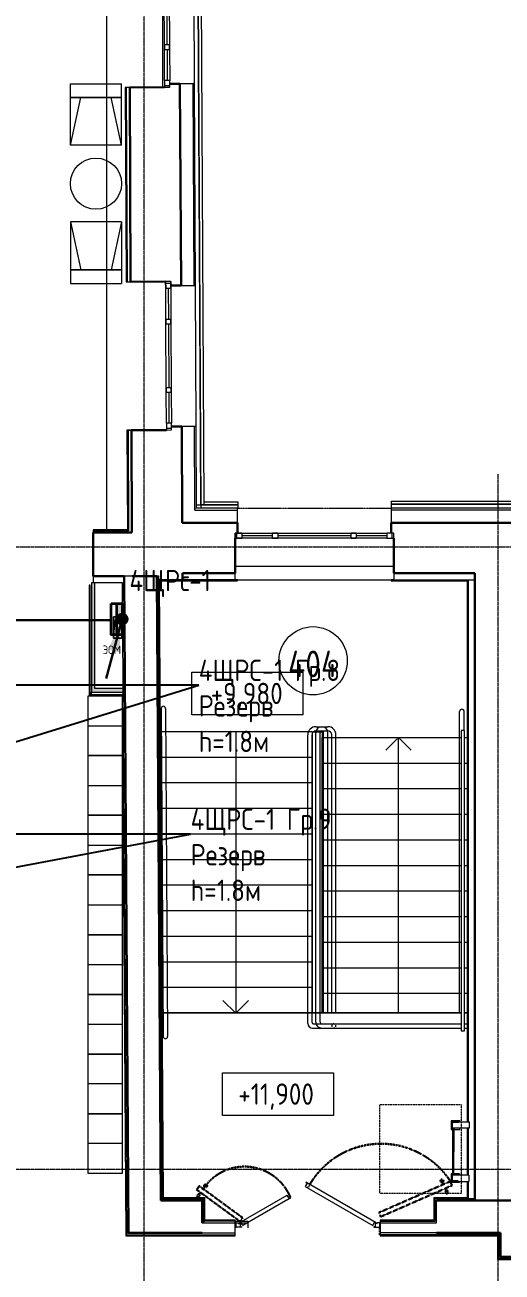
# Model space of a CAD drawing. Header units: millimetres. Extents: x -32 to 417638015, y -35 to 175284279.
# Drawn here: x 417392269 to 417397861, y 175243525 to 175258151 of the extents above; entities that cross this region are included whole.
import ezdxf
from ezdxf import colors
from ezdxf.entities.mleader import LeaderData, LeaderLine
from ezdxf.math import Vec2, Vec3

# ---------------------------------------------------------------- set-up
doc = ezdxf.new("R2010")
doc.units = ezdxf.units.MM
for name, pattern in [('ADSK_Линия сетки', [25, 20, -2.5, 0, -2.5]), ('ADSK_Штрих_ш3 п1_5', [4.5, 3, -1.5]), ('ADSK_Штриховая_ш3 п1_5', [4.5, 3, -1.5]), ('ADSK_Штрихпунктирная 2 точки_ш15 п1_5 п1_5 п1_5', [19.5, 15, -1.5, 0, -1.5, 0, -1.5]), ('CONTINOUS', [0])]:
    doc.linetypes.add(name, pattern=pattern)
for name, color, linetype, lineweight in [('_ Окна', 7, 'Continuous', 9), ('Аннотация', 7, 'Continuous', 18), ('Двери', 7, 'Continuous', 9), ('Лестницы', 7, 'Continuous', 9), ('Обобщенные модели', 7, 'Continuous', 18), ('Оборудование', 7, 'Continuous', 18), ('Окна', 7, 'Continuous', 9), ('Оси', 253, 'Continuous', 9), ('Отметки', 7, 'Continuous', 9), ('Перекрытие', 7, 'Continuous', 18), ('Стены внутренние', 7, 'Continuous', 18), ('Стены наружные', 7, 'Continuous', 18), ('Стены несущие', 7, 'Continuous', 30), ('Стены отделка', 7, 'Continuous', 30), ('Стены перегородки', 7, 'Continuous', 30), ('Стены штриховка', 7, 'Continuous', 9), ('Стрелки вверх', 7, 'Continuous', 18), ('ТХ', 5, 'Continuous', 0), ('ТХ_Задание ЭОМ_СС', 6, 'Continuous', 0), ('ШТРИХОВКА', 252, 'Continuous', 15), ('ЭМ_Лоток 1_2', 162, 'Continuous', 30), ('ЭОМ_Щит', 5, 'Continuous', 35)]:
    doc.layers.add(name, color=color, linetype=linetype, lineweight=lineweight)
doc.layers.add('_ЭМ_Надписи', color=7, linetype='Continuous')
doc.layers.add('Линии', color=7, linetype='Continuous', lineweight=9, true_color=0x00a600)
doc.styles.add('GOST Common', font='GOST_Common.ttf', dxfattribs={"width": 0.9, "height": 350})
doc.styles.add('GOST Common_1', font='GOST_Common.ttf', dxfattribs={"width": 0.9, "height": 250})
doc.styles.add('GOST Common_4', font='GOST_Common.ttf', dxfattribs={"width": 0.9, "height": 200})
doc.styles.add('ЭОМ', font='isocpeur.ttf', dxfattribs={"width": 0.85, "height": 250})
doc.linetypes.add('Cable in the tray', pattern='A,5,[130,ltypeshp.shx,S=1,R=0,X=0,Y=0],1.5,[130,ltypeshp.shx,S=1.5,R=90,X=0,Y=-1],1,[130,ltypeshp.shx,S=1,R=0,X=0.5,Y=0],5', length=12.5)

# ---------------------------------------------------------------- blocks, each defined once
blk = doc.blocks.new('_ЭМ_ТХ2_4 Этаж')
at = {"color": 8}
for p, q in [((8549, 25045), (8549, 25765)), ((8549, 25045), (8549, 25765)), ((8549, 25765), (9149, 25765)), ((9149, 25045), (9149, 25765)), ((8549, 25605), (9149, 25605)), ((9149, 25605), (8549, 25605)), ((8549, 25045), (8670, 25605)), ((8549, 25045), (8670, 25605)), ((9149, 25045), (9027, 25605)), ((9149, 25045), (9027, 25605)), ((9149, 25045), (8549, 25045)), ((9149, 25045), (8549, 25045)), ((8549, 24145), (8549, 23425)), ((8549, 24145), (8549, 23425)), ((9149, 24145), (8549, 24145)), ((9149, 24145), (8549, 24145)), ((8549, 24145), (8670, 23585)), ((8549, 24145), (8670, 23585)), ((9149, 24145), (9027, 23585)), ((9149, 24145), (9027, 23585)), ((9149, 24145), (9149, 23425)), ((8549, 23585), (9149, 23585)), ((9149, 23585), (8549, 23585)), ((8549, 23425), (9149, 23425))]:
    blk.add_line(p, q, dxfattribs=at)
at = {"layer": 'ТХ', "color": 8}
for p, q in [((8757, 18237), (9157, 18237)), ((8757, 17537), (9157, 17537)), ((8757, 16837), (9157, 16837)), ((8757, 16137), (9157, 16137)), ((8757, 15437), (9157, 15437)), ((8757, 14737), (9157, 14737)), ((9157, 14037), (8757, 14037)), ((9157, 13337), (8757, 13337))]:
    blk.add_line(p, q, dxfattribs=at)
for points in [[(8757, 17887), (8757, 18587), (9157, 18587), (9157, 17887)], [(8757, 17187), (8757, 17887), (9157, 17887), (9157, 17187)], [(8757, 16487), (8757, 17187), (9157, 17187), (9157, 16487)], [(8757, 15787), (8757, 16487), (9157, 16487), (9157, 15787)], [(8757, 15087), (8757, 15787), (9157, 15787), (9157, 15087)], [(8757, 14387), (8757, 15087), (9157, 15087), (9157, 14387)], [(9157, 14387), (9157, 13687), (8757, 13687), (8757, 14387)], [(9157, 13687), (9157, 12987), (8757, 12987), (8757, 13687)]]:
    blk.add_lwpolyline(points, close=True, dxfattribs=at)
at = {"layer": 'ТХ', "color": 8, "lineweight": 0}
blk.add_circle((8849, 24595), 300, dxfattribs=at)
blk = doc.blocks.new('План 4 этажа')
at = {"layer": 'Стены внутренние'}
for points in [[(2886.184, 18871.902), (2926.184, 18871.902), (2926.184, 20151.605), (2886.184, 20151.605), (2886.184, 19971.845)], [(3260.613, 18871.902), (3260.354, 18911.902), (2926.184, 18911.902), (2926.184, 18871.902), (3252.327, 18871.902)]]:
    blk.add_hatch(color=8, dxfattribs=at).paths.add_polyline_path(points)
at = {"layer": '_ Окна', "color": 8}
for p, q in [((3768.937, 27204.471), (3772.698, 26464.481)), ((3773.003, 26404.481), (3774.833, 26044.486)), ((3745.138, 25984.334), (3805.138, 25984.639)), ((3756.931, 23664.368), (3816.93, 23664.673)), ((3787.235, 23604.521), (3789.065, 23244.526)), ((3789.37, 23184.527), (3793.131, 22444.536)), ((3793.436, 22384.537), (3795.266, 22024.542)), ((3765.571, 21964.39), (3825.571, 21964.695)), ((4590.87, 20676.427), (4590.87, 20736.427)), ((4650.87, 20706.427), (5010.87, 20706.427)), ((5070.87, 20706.427), (5930.87, 20706.427)), ((5990.87, 20706.427), (6350.87, 20706.427)), ((6410.87, 20676.427), (6410.87, 20736.427))]:
    blk.add_line(p, q, dxfattribs=at)
at = {"layer": '_ Окна', "color": 8, "lineweight": 18}
for p, q in [((3742.699, 26464.328), (3802.698, 26464.633)), ((3743.004, 26404.329), (3742.699, 26464.328)), ((3803.003, 26404.634), (3743.004, 26404.329)), ((3802.698, 26464.633), (3803.003, 26404.634)), ((3804.833, 26044.639), (3744.834, 26044.334)), ((3744.834, 26044.334), (3745.24, 25964.335)), ((3805.239, 25964.64), (3804.833, 26044.639)), ((3745.24, 25964.335), (3805.239, 25964.64)), ((3756.829, 23684.368), (3816.828, 23684.673)), ((3757.236, 23604.369), (3756.829, 23684.368)), ((3817.235, 23604.674), (3757.236, 23604.369)), ((3816.828, 23684.673), (3817.235, 23604.674)), ((3759.065, 23244.374), (3819.065, 23244.678)), ((3759.37, 23184.374), (3759.065, 23244.374)), ((3819.37, 23184.679), (3759.37, 23184.374)), ((3819.065, 23244.678), (3819.37, 23184.679)), ((3763.132, 22444.384), (3823.131, 22444.689)), ((3763.437, 22384.385), (3763.132, 22444.384)), ((3823.436, 22384.69), (3763.437, 22384.385)), ((3823.131, 22444.689), (3823.436, 22384.69)), ((3825.266, 22024.694), (3765.266, 22024.389)), ((3765.266, 22024.389), (3765.673, 21944.39)), ((3765.673, 21944.39), (3825.672, 21944.695)), ((3825.672, 21944.695), (3825.266, 22024.694)), ((4570.87, 20676.427), (4570.87, 20736.427)), ((4570.87, 20736.427), (4650.87, 20736.427)), ((4650.87, 20676.427), (4570.87, 20676.427)), ((4650.87, 20736.427), (4650.87, 20676.427)), ((5010.87, 20676.427), (5010.87, 20736.427)), ((5010.87, 20736.427), (5070.87, 20736.427)), ((5070.87, 20676.427), (5010.87, 20676.427)), ((5070.87, 20736.427), (5070.87, 20676.427)), ((5930.87, 20676.427), (5930.87, 20736.427)), ((5930.87, 20736.427), (5990.87, 20736.427)), ((5990.87, 20676.427), (5930.87, 20676.427)), ((5990.87, 20736.427), (5990.87, 20676.427)), ((6350.87, 20736.427), (6350.87, 20676.427)), ((6430.87, 20736.427), (6350.87, 20736.427)), ((6350.87, 20676.427), (6430.87, 20676.427)), ((6430.87, 20676.427), (6430.87, 20736.427))]:
    blk.add_line(p, q, dxfattribs=at)
at = {"layer": 'Аннотация', "color": 8, "lineweight": 20}
for p, q in [((4063.643, 18606.119), (4063.643, 19106.119)), ((4063.643, 19106.119), (5363.643, 19106.119)), ((5363.643, 19106.119), (5363.643, 18606.119)), ((5363.643, 18606.119), (4063.643, 18606.119)), ((4422.661, 13906.768), (4422.661, 14406.768)), ((4422.661, 14406.768), (5722.661, 14406.768)), ((5722.661, 14406.768), (5722.661, 13906.768)), ((5722.661, 13906.768), (4422.661, 13906.768))]:
    blk.add_line(p, q, dxfattribs=at)
at = {"layer": 'Двери', "color": 8}
for p, q in [((5415.688, 13110.288), (5393.188, 13071.316)), ((5393.188, 13071.316), (6183.869, 12614.816)), ((5400.617, 13124.185), (5398.367, 13120.288)), ((5398.367, 13120.288), (5415.688, 13110.288)), ((6225.939, 12647.685), (5400.617, 13124.185)), ((4617.939, 12647.685), (5180.856, 12972.685)), ((5188.285, 12919.816), (4660.01, 12614.816)), ((5180.856, 12972.685), (5183.106, 12968.788)), ((5203.106, 12934.146), (5183.106, 12968.788)), ((5188.285, 12919.816), (5222.926, 12939.816)), ((5220.426, 12944.146), (5203.106, 12934.146)), ((5222.926, 12939.816), (5220.426, 12944.146)), ((4571.939, 12597.685), (4571.939, 12647.685)), ((4571.939, 12647.685), (4608.11, 12647.685)), ((4581.939, 12647.685), (4571.939, 12647.685)), ((4571.939, 12647.685), (4571.939, 12597.685)), ((4648.11, 12597.685), (4571.939, 12597.685)), ((4571.939, 12597.685), (4581.939, 12597.685)), ((4581.939, 12597.685), (4581.939, 12647.685)), ((4608.11, 12647.685), (4608.11, 12642.236)), ((4610.633, 12639.713), (4631.939, 12639.713)), ((4620.189, 12643.788), (4617.939, 12647.685)), ((4637.51, 12653.788), (4620.189, 12643.788)), ((4631.939, 12639.713), (4631.939, 12604.186)), ((4634.44, 12601.685), (4648.11, 12601.685)), ((4660.01, 12614.816), (4637.51, 12653.788)), ((4648.11, 12601.685), (4648.11, 12597.685)), ((6183.869, 12614.816), (6206.369, 12653.788)), ((6195.768, 12601.685), (6195.768, 12597.685)), ((6209.438, 12601.685), (6195.768, 12601.685)), ((6195.768, 12597.685), (6271.939, 12597.685)), ((6206.369, 12653.788), (6223.689, 12643.788)), ((6211.939, 12639.713), (6211.939, 12604.186)), ((6233.245, 12639.713), (6211.939, 12639.713)), ((6223.689, 12643.788), (6225.939, 12647.685)), ((6235.768, 12647.685), (6235.768, 12642.236)), ((6271.939, 12647.685), (6235.768, 12647.685)), ((6271.939, 12647.685), (6261.939, 12647.685)), ((6261.939, 12647.685), (6261.939, 12597.685)), ((6261.939, 12597.685), (6271.939, 12597.685)), ((6271.939, 12597.685), (6271.939, 12647.685)), ((6271.939, 12597.685), (6271.939, 12647.685))]:
    blk.add_line(p, q, dxfattribs=at)
for centre, radius, start, end in [((4610.633, 12642.236), 2.523, 180, 270), ((4634.44, 12604.186), 2.501, 180, 270), ((6209.438, 12604.186), 2.501, 270, 0), ((6233.245, 12642.236), 2.523, 270, 0)]:
    blk.add_arc(centre, radius, start, end, dxfattribs=at)
at = {"layer": 'Лестницы', "color": 8}
for p, q in [((6430.87, 20345.275), (4570.87, 20345.275)), ((5472.737, 18405.275), (3695.737, 18405.275)), ((5472.737, 18405.275), (3695.737, 18405.275)), ((5472.737, 18405.275), (5591.939, 18405.275)), ((5472.737, 18405.275), (5472.737, 18105.275)), ((5591.939, 18405.275), (5591.939, 18338.965)), ((5591.939, 18338.965), (7221.939, 18338.965)), ((5591.939, 18038.965), (5591.939, 18338.965)), ((5591.939, 18338.965), (7221.939, 18338.965)), ((7261.939, 18338.965), (7289.939, 18338.965)), ((7261.939, 18338.965), (7289.939, 18338.965)), ((5472.737, 18105.275), (3697.674, 18105.275)), ((5472.737, 18105.275), (3697.674, 18105.275)), ((5472.737, 18105.275), (5472.737, 17805.275)), ((5591.939, 17738.965), (5591.939, 18038.965)), ((5591.939, 18038.965), (7221.939, 18038.965)), ((5591.939, 18038.965), (7221.939, 18038.965)), ((7261.939, 18038.965), (7289.939, 18038.965)), ((7261.939, 18038.965), (7289.939, 18038.965)), ((5472.737, 17805.275), (3699.61, 17805.275)), ((5472.737, 17805.275), (3699.61, 17805.275)), ((5472.737, 17805.275), (5472.737, 17505.275)), ((5591.939, 17438.965), (5591.939, 17738.965)), ((5591.939, 17738.965), (7221.939, 17738.965)), ((5591.939, 17738.965), (7221.939, 17738.965)), ((7261.939, 17738.965), (7289.939, 17738.965)), ((7261.939, 17738.965), (7289.939, 17738.965)), ((5472.737, 17505.275), (3701.547, 17505.275)), ((5472.737, 17505.275), (3701.547, 17505.275)), ((5472.737, 17505.275), (5472.737, 17205.275)), ((5591.939, 17138.965), (5591.939, 17438.965)), ((5591.939, 17438.965), (7221.939, 17438.965)), ((5591.939, 17438.965), (7221.939, 17438.965)), ((7261.939, 17438.965), (7289.939, 17438.965)), ((7261.939, 17438.965), (7289.939, 17438.965)), ((5472.737, 17205.275), (3703.483, 17205.275)), ((5472.737, 17205.275), (3703.483, 17205.275)), ((5472.737, 17205.275), (5472.737, 16905.275)), ((5591.939, 16838.965), (5591.939, 17138.965)), ((5591.939, 17138.965), (7221.939, 17138.965)), ((5591.939, 17138.965), (7221.939, 17138.965)), ((7261.939, 17138.965), (7289.939, 17138.965)), ((7261.939, 17138.965), (7289.939, 17138.965)), ((5472.737, 16905.275), (3705.42, 16905.275)), ((5472.737, 16905.275), (3705.42, 16905.275)), ((5472.737, 16905.275), (5472.737, 16605.275)), ((5591.939, 16538.965), (5591.939, 16838.965)), ((5591.939, 16838.965), (7221.939, 16838.965)), ((5591.939, 16838.965), (7221.939, 16838.965)), ((7261.939, 16838.965), (7289.939, 16838.965)), ((7261.939, 16838.965), (7289.939, 16838.965)), ((5472.737, 16605.275), (3707.356, 16605.275)), ((5472.737, 16605.275), (3707.356, 16605.275)), ((5472.737, 16605.275), (5472.737, 16305.275)), ((5591.939, 16238.965), (5591.939, 16538.965)), ((5591.939, 16538.965), (7221.939, 16538.965)), ((5591.939, 16538.965), (7221.939, 16538.965)), ((7261.939, 16538.965), (7289.939, 16538.965)), ((7261.939, 16538.965), (7289.939, 16538.965)), ((5472.737, 16305.275), (3709.293, 16305.275)), ((5472.737, 16305.275), (3709.293, 16305.275)), ((5472.737, 16305.275), (5472.737, 16005.275)), ((5591.939, 15938.965), (5591.939, 16238.965)), ((5591.939, 16238.965), (7221.939, 16238.965)), ((5591.939, 16238.965), (7221.939, 16238.965)), ((7261.939, 16238.965), (7289.939, 16238.965)), ((7261.939, 16238.965), (7289.939, 16238.965)), ((5472.737, 16005.275), (3711.229, 16005.275)), ((5472.737, 16005.275), (3711.229, 16005.275)), ((5472.737, 16005.275), (5472.737, 15705.275)), ((5591.939, 15638.965), (5591.939, 15938.965)), ((5591.939, 15938.965), (7221.939, 15938.965)), ((5591.939, 15938.965), (7221.939, 15938.965)), ((7261.939, 15938.965), (7289.939, 15938.965)), ((7261.939, 15938.965), (7289.939, 15938.965)), ((5472.737, 15705.275), (3713.166, 15705.275)), ((5472.737, 15705.275), (3713.166, 15705.275)), ((5472.737, 15705.275), (5472.737, 15405.275)), ((5591.939, 15338.965), (5591.939, 15638.965)), ((5591.939, 15638.965), (7221.939, 15638.965)), ((5591.939, 15638.965), (7221.939, 15638.965)), ((7261.939, 15638.965), (7289.939, 15638.965)), ((7261.939, 15638.965), (7289.939, 15638.965)), ((5472.737, 15405.275), (3715.102, 15405.275)), ((5472.737, 15405.275), (3715.102, 15405.275)), ((5472.737, 15405.275), (5472.737, 15110.444)), ((5591.939, 15110.444), (5591.939, 15338.965)), ((5591.939, 15338.965), (7221.939, 15338.965)), ((5591.939, 15338.965), (7221.939, 15338.965)), ((7261.939, 15338.965), (7289.939, 15338.965)), ((7261.939, 15338.965), (7289.939, 15338.965)), ((5472.737, 15105.275), (3717.039, 15105.275))]:
    blk.add_line(p, q, dxfattribs=at)
at = {"layer": 'Линии', "color": 8, "linetype": 'ADSK_Штрихпунктирная 2 точки_ш15 п1_5 п1_5 п1_5'}
blk.add_line((4600.87, 21026.427), (6401.87, 21026.427), dxfattribs=at)
at = {"layer": 'Линии', "color": 8}
for p, q in [((4570.87, 20186.557), (6430.87, 20186.557)), ((3704.488, 18680.112), (3729.536, 14828.806)), ((3754.487, 18680.437), (3779.527, 14830.437)), ((7203.35, 15110.444), (7203.35, 18642.17)), ((7256.939, 18418.965), (7256.939, 18642.17)), ((5518.35, 18465.274), (5658.35, 18465.274)), ((5423.35, 14985.271), (5423.35, 18370.274)), ((5472.737, 14995.271), (5472.737, 18369.818)), ((5517.737, 18415.273), (5655.354, 18415.273)), ((5703.35, 15109.141), (5703.35, 18370.046)), ((5753.35, 15109.141), (5753.35, 18370.274)), ((7261.939, 18418.965), (7221.939, 18418.965)), ((7221.939, 18418.965), (7221.939, 14898.965)), ((7261.939, 14898.965), (7261.939, 18418.965)), ((5478.35, 14930.271), (7221.939, 14930.271)), ((5487.737, 14980.271), (5520.734, 14980.271)), ((5520.734, 14980.271), (7221.939, 14980.271)), ((7261.939, 14980.271), (7301.939, 14980.271)), ((7261.939, 14930.271), (7301.939, 14930.271)), ((7221.939, 14898.965), (7261.939, 14898.965))]:
    blk.add_line(p, q, dxfattribs=at)
at = {"layer": 'Линии', "color": 8, "lineweight": 18}
for p, q in [((5517.737, 15000.577), (5517.737, 18394.967)), ((5567.737, 15000.577), (5567.737, 18395.273)), ((5608.35, 15109.447), (5608.35, 18395.273)), ((5658.35, 15109.447), (5658.35, 18394.967))]:
    blk.add_line(p, q, dxfattribs=at)
at = {"layer": 'Линии', "color": 8, "linetype": 'ADSK_Штрих_ш3 п1_5'}
for p, q in [((6266.505, 14033.922), (7221.505, 14033.922)), ((6266.505, 12988.922), (6266.505, 14033.922)), ((7221.505, 14033.922), (7221.505, 12988.922)), ((7221.505, 12988.922), (6266.505, 12988.922))]:
    blk.add_line(p, q, dxfattribs=at)
at = {"layer": 'Линии', "color": 8, "linetype": 'ADSK_Штриховая_ш3 п1_5', "lineweight": 30}
for p, q in [((4151.82, 13078.533), (4120.467, 13035.802)), ((4120.467, 13035.802), (4628.457, 12663.08)), ((4660.395, 12705.383), (4151.82, 13078.533)), ((4198.918, 13043.977), (4225.539, 13080.258)), ((6256.804, 12766.714), (7092.535, 13132.711)), ((7114.461, 13084.453), (6278.065, 12718.165)), ((7008.733, 13095.463), (6995.515, 13138.478)), ((7029.793, 13047.374), (7052.442, 13008.489)), ((7092.535, 13132.711), (7114.461, 13084.453)), ((4167.565, 13001.245), (4140.945, 12964.964)), ((6278.065, 12718.165), (6256.804, 12766.714)), ((4628.457, 12663.08), (4660.395, 12705.383)), ((6266.524, 12584.538), (6266.524, 12504.538))]:
    blk.add_line(p, q, dxfattribs=at)
at = {"layer": 'Линии', "color": 8}
blk.add_circle((5485.227, 19238.316), 400, dxfattribs=at)
at = {"layer": 'Линии', "color": 8, "linetype": 'ADSK_Штриховая_ш3 п1_5', "lineweight": 30}
for centre in [(4225.539, 13080.258), (6995.515, 13138.478), (7052.442, 13008.489), (4140.945, 12964.964)]:
    blk.add_circle(centre, 17, dxfattribs=at)
at = {"layer": 'Линии', "color": 8}
for centre, radius, start, end in [((3729.488, 18680.275), 25, 0.3726316, 180.3726316), ((7230.145, 18642.17), 26.795, 0, 180), ((5518.35, 18370.274), 95, 90, 180), ((5588.044, 18394.967), 70.306, 0, 180), ((5658.35, 18370.274), 95, 0, 90), ((5517.964, 18370.046), 45.228, 90.288514, 180.288514), ((5588.044, 18395.273), 20.306, 0, 180), ((5658.122, 18370.046), 45.228, 0, 90), ((5478.35, 14985.271), 55, 180, 270), ((5487.737, 14995.271), 15, 180, 270), ((5588.044, 15000.577), 70.306, 180, 270), ((5588.044, 15000.577), 20.306, 180, 270), ((5728.35, 14955.271), 25, 149.5964545, 202.8495076), ((5728.35, 14955.271), 25, 49.7781504, 123.2492799), ((5728.35, 14955.271), 25, 238.0585577, 308.0772466), ((5728.35, 14955.271), 25, 336.0860607, 24.5789859), ((3754.493, 14830.275), 25, 183.367594, 0.3726316)]:
    blk.add_arc(centre, radius, start, end, dxfattribs=at)
at = {"layer": 'Линии', "color": 8, "linetype": 'ADSK_Штриховая_ш3 п1_5', "lineweight": 30}
for centre, radius, start, end in [((6282.444, 12604.435), 970.087, 33.079961, 151.7167663), ((4681.94, 12726.485), 580, 22.7681813, 148.0209552)]:
    blk.add_arc(centre, radius, start, end, dxfattribs=at)
at = {"layer": 'Обобщенные модели', "color": 8}
for p, q in [((3143.793, 19503.902), (3143.793, 19753.902)), ((3143.793, 19753.902), (3243.793, 19753.902)), ((3243.793, 19753.902), (3143.793, 19753.902)), ((3143.793, 19753.902), (3143.793, 19503.902)), ((3168.793, 19728.902), (3243.793, 19753.902)), ((3243.793, 19753.902), (3243.793, 19503.902)), ((3243.793, 19503.902), (3243.793, 19753.902)), ((3143.793, 19503.902), (3168.793, 19728.902)), ((3243.793, 19503.902), (3143.793, 19503.902)), ((3143.793, 19503.902), (3243.793, 19503.902))]:
    blk.add_line(p, q, dxfattribs=at)
for start, end in [(0, 180), (180, 0), (60, 165), (195, 270), (300, 0)]:
    blk.add_arc((3193.793, 19628.902), 2.5, start, end, dxfattribs=at)
at = {"layer": 'Оборудование', "color": 8}
for p, q in [((7104.4, 13842.104), (7104.137, 13742.104)), ((7204.4, 13841.84), (7104.4, 13842.104)), ((7114.176, 13757.078), (7114.374, 13832.077)), ((7114.374, 13832.077), (7114.176, 13757.078)), ((7314.175, 13756.551), (7114.176, 13757.078)), ((7114.176, 13757.078), (7117.176, 13757.07)), ((7114.374, 13832.077), (7314.373, 13831.551)), ((7189.373, 13831.88), (7114.374, 13832.077)), ((7120.176, 13757.062), (7118.728, 13207.064)), ((7120.184, 13760.062), (7120.334, 13817.062)), ((7129.358, 13826.038), (7186.358, 13825.888)), ((7136.728, 13207.016), (7138.176, 13757.014)), ((7189.365, 13828.88), (7189.373, 13831.88)), ((7204.136, 13741.841), (7204.176, 13756.841)), ((7204.373, 13831.84), (7204.4, 13841.84)), ((7314.373, 13831.551), (7314.175, 13756.551)), ((7104.137, 13742.104), (7120.171, 13742.062)), ((7138.137, 13742.015), (7204.136, 13741.841)), ((7102.768, 13222.106), (7102.504, 13122.106)), ((7118.768, 13222.064), (7102.768, 13222.106)), ((7112.531, 13132.08), (7112.728, 13207.08)), ((7112.728, 13207.08), (7112.531, 13132.08)), ((7312.728, 13206.553), (7112.728, 13207.08)), ((7115.728, 13207.072), (7112.728, 13207.08)), ((7118.57, 13147.064), (7118.72, 13204.064)), ((7202.767, 13221.843), (7136.733, 13222.016)), ((7202.728, 13206.843), (7202.767, 13221.843)), ((7312.728, 13206.553), (7312.53, 13131.553)), ((7102.504, 13122.106), (7202.504, 13121.843)), ((7112.531, 13132.08), (7312.53, 13131.553)), ((7112.531, 13132.08), (7187.531, 13131.882)), ((7184.546, 13137.89), (7127.547, 13138.04)), ((7187.531, 13131.882), (7187.538, 13134.882)), ((7202.504, 13121.843), (7202.53, 13131.843))]:
    blk.add_line(p, q, dxfattribs=at)
for centre, radius, start, end in [((7117.184, 13760.07), 3, 269.8491625, 359.8491625), ((7129.334, 13817.038), 9, 89.8491625, 179.8491625), ((7186.365, 13828.888), 3, 269.8491625, 359.8491625), ((7115.72, 13204.072), 3, 359.8491625, 89.8491625), ((7127.57, 13147.04), 9, 179.8491625, 269.8491625), ((7184.538, 13134.89), 3, 359.8491625, 89.8491625)]:
    blk.add_arc(centre, radius, start, end, dxfattribs=at)
at = {"layer": 'Окна', "color": 8}
for p, q in [((3742.699, 26464.328), (3738.937, 27204.319)), ((3798.937, 27204.624), (3802.698, 26464.633)), ((3742.699, 26464.328), (3743.004, 26404.329)), ((3744.834, 26044.334), (3743.004, 26404.329)), ((3803.003, 26404.634), (3802.698, 26464.633)), ((3803.003, 26404.634), (3804.833, 26044.639)), ((3744.834, 26044.334), (3745.24, 25964.335)), ((3805.239, 25964.64), (3804.833, 26044.639)), ((3745.24, 25964.335), (3805.239, 25964.64)), ((3816.828, 23684.673), (3756.829, 23684.368)), ((3756.829, 23684.368), (3757.236, 23604.369)), ((3759.065, 23244.374), (3757.236, 23604.369)), ((3817.235, 23604.674), (3816.828, 23684.673)), ((3817.235, 23604.674), (3819.065, 23244.678)), ((3759.065, 23244.374), (3759.37, 23184.374)), ((3763.132, 22444.384), (3759.37, 23184.374)), ((3819.37, 23184.679), (3819.065, 23244.678)), ((3819.37, 23184.679), (3823.131, 22444.689)), ((3763.132, 22444.384), (3763.437, 22384.385)), ((3765.266, 22024.389), (3763.437, 22384.385)), ((3823.436, 22384.69), (3823.131, 22444.689)), ((3823.436, 22384.69), (3825.266, 22024.694)), ((3765.266, 22024.389), (3765.673, 21944.39)), ((3765.673, 21944.39), (3825.672, 21944.695)), ((3825.672, 21944.695), (3825.266, 22024.694)), ((4570.87, 20736.427), (4570.87, 20676.427)), ((4650.87, 20736.427), (4570.87, 20736.427)), ((4570.87, 20676.427), (4650.87, 20676.427)), ((4650.87, 20736.427), (5010.87, 20736.427)), ((5010.87, 20676.427), (4650.87, 20676.427)), ((5070.87, 20736.427), (5010.87, 20736.427)), ((5010.87, 20676.427), (5070.87, 20676.427)), ((5070.87, 20736.427), (5930.87, 20736.427)), ((5930.87, 20676.427), (5070.87, 20676.427)), ((5990.87, 20736.427), (5930.87, 20736.427)), ((5930.87, 20676.427), (5990.87, 20676.427)), ((5990.87, 20736.427), (6350.87, 20736.427)), ((6350.87, 20676.427), (5990.87, 20676.427)), ((6430.87, 20736.427), (6350.87, 20736.427)), ((6350.87, 20676.427), (6430.87, 20676.427)), ((6430.87, 20676.427), (6430.87, 20736.427))]:
    blk.add_line(p, q, dxfattribs=at)
at = {"layer": 'Оси', "color": 8, "linetype": 'ADSK_Линия сетки'}
for p, q in [((3506.505, -3353.101), (3506.505, 43685.833)), ((7656.505, -3353.101), (7656.505, 21427.463)), ((-10052.178, 20574.489), (56511.792, 20574.489)), ((-10052.178, 13274.489), (56511.792, 13274.489))]:
    blk.add_line(p, q, dxfattribs=at)
at = {"layer": 'Перекрытие', "color": 8}
for p, q in [((3064.702, 35984.849), (3064.702, 20773.605)), ((3723.131, 25964.222), (3723.131, 27703.58)), ((3315.803, 21942.104), (3315.803, 21944.012)), ((3315.803, 21944.012), (3691.342, 21944.012)), ((2886.184, 18837.902), (2886.184, 18871.902)), ((7221.939, 15110.444), (3717.005, 15110.444)), ((7221.939, 15105.275), (3717.039, 15105.275)), ((7289.939, 15110.444), (7261.939, 15110.444)), ((7289.939, 15105.275), (7261.939, 15105.275)), ((4571.939, 12667.685), (4721.939, 12667.685)), ((4721.939, 12641.975), (4581.939, 12641.975)), ((4721.939, 12667.685), (4721.939, 12587.685))]:
    blk.add_line(p, q, dxfattribs=at)
at = {"layer": 'Стены внутренние', "color": 8}
for p, q in [((4183.164, 12647.685), (4183.164, 12642.166)), ((4183.164, 12529.754), (4183.164, 12527.685))]:
    blk.add_line(p, q, dxfattribs=at)
at = {"layer": 'Стены наружные', "color": 8}
for p, q in [((4131.999, 28570.431), (4170.343, 21026.681)), ((4170.111, 21072.257), (4132.197, 28570.431)), ((4167.197, 28570.484), (4205.11, 21072.434)), ((4095.032, 26006.113), (4086.569, 27671.092)), ((4115.465, 21986.169), (4107.053, 23641.147)), ((4120.131, 21068.268), (4601.622, 21068.803)), ((4171.624, 21072.265), (4170.111, 21072.257)), ((4171.624, 21072.265), (4171.624, 21068.426)), ((4601.624, 21068.426), (4171.624, 21068.426)), ((4204.954, 21103.426), (4601.624, 21103.426)), ((4601.622, 21068.803), (4601.678, 21018.803)), ((4601.624, 21103.426), (4601.624, 21068.426)), ((6400.87, 21111.427), (10962.11, 21111.427)), ((6400.87, 21111.427), (6400.87, 21026.427)), ((6400.87, 21076.427), (11516.939, 21076.427)), ((11516.939, 21076.427), (6400.87, 21076.427)), ((4170.343, 21026.681), (4120.343, 21026.427))]:
    blk.add_line(p, q, dxfattribs=at)
at = {"layer": 'Стены несущие', "color": 8}
for p, q in [((3745.24, 25964.335), (3335.245, 25962.251)), ((3335.245, 25962.251), (3346.834, 23682.284)), ((3925.034, 26005.249), (3805.036, 26004.639)), ((3937.055, 23640.283), (3925.034, 26005.249)), ((3346.834, 23682.284), (3756.829, 23684.368)), ((3817.057, 23639.673), (3937.055, 23640.283)), ((3765.673, 21944.39), (3355.678, 21942.306)), ((3361.781, 20741.605), (3355.678, 21942.306)), ((3945.467, 21985.305), (3825.469, 21984.695)), ((3945.467, 21985.305), (3951.205, 20856.427)), ((3951.205, 20856.427), (4600.87, 20856.427)), ((4600.87, 20736.427), (4600.87, 20856.427)), ((8363.006, 20856.427), (6400.87, 20856.427)), ((6400.87, 20856.427), (6400.87, 20736.427)), ((3361.781, 20741.605), (2905.871, 20741.605)), ((2905.871, 20741.605), (2905.871, 20231.605)), ((4570.87, 20266.427), (4570.87, 20676.427)), ((6430.87, 20676.427), (6430.87, 20266.427)), ((2905.871, 20231.605), (3271.939, 20231.605)), ((3271.939, 20231.605), (3321.678, 12527.685)), ((3364.374, 20231.605), (3364.376, 20231.199)), ((3651.947, 20231.605), (3364.374, 20231.605)), ((3699.233, 12907.685), (3651.947, 20231.605)), ((3671.624, 20186.557), (3684.239, 20186.557)), ((3954.61, 20186.557), (3954.204, 20266.557)), ((4570.87, 20266.557), (3954.204, 20266.557)), ((3954.204, 20266.427), (4570.87, 20266.427)), ((6430.87, 20266.427), (7381.939, 20266.427)), ((7381.624, 20266.557), (6431.87, 20266.557)), ((7381.939, 20266.427), (7381.939, 12907.685)), ((4183.164, 12907.685), (3699.233, 12907.685)), ((4183.164, 12647.685), (4183.164, 12907.685)), ((6931.505, 12907.685), (7821.939, 12907.685)), ((3321.678, 12527.685), (4183.164, 12527.685)), ((6931.505, 12527.685), (7680.433, 12527.685)), ((7680.433, 12527.685), (7680.433, 12247.685)), ((7680.433, 12247.685), (8060.433, 12247.685))]:
    blk.add_line(p, q, dxfattribs=at)
at = {"layer": 'Стены отделка', "color": 8, "lineweight": 9}
for p, q in [((3335.245, 25962.251), (3283.246, 25961.986)), ((3283.246, 25961.986), (3294.835, 23682.02)), ((4095.032, 26006.113), (3925.034, 26005.249)), ((4107.053, 23641.147), (4095.032, 26006.113)), ((3294.835, 23682.02), (3346.834, 23682.284)), ((3937.055, 23640.283), (4107.053, 23641.147)), ((3355.678, 21942.306), (3303.679, 21942.042)), ((3303.679, 21942.042), (3309.618, 20773.605)), ((4115.465, 21986.169), (3945.467, 21985.305)), ((4120.343, 21026.427), (4115.465, 21986.169)), ((3950.443, 21006.427), (3955.55, 21006.427)), ((3955.55, 21006.427), (3955.55, 20856.427)), ((4100.445, 21006.427), (4100.343, 21026.427)), ((4100.445, 21026.427), (4100.445, 21006.427)), ((4600.87, 21026.427), (4120.343, 21026.427)), ((4600.87, 20856.427), (4600.87, 21026.427)), ((8363.006, 21026.427), (6400.87, 21026.427)), ((6400.87, 21026.427), (6400.87, 20856.427)), ((6400.87, 21006.427), (6401.87, 21006.427)), ((2906.184, 20773.605), (2906.184, 20741.605)), ((3309.618, 20773.605), (2906.184, 20773.605)), ((3321.679, 20761.605), (2906.184, 20761.605)), ((3361.781, 20741.605), (3361.781, 20761.605)), ((2906.184, 20231.605), (2906.184, 20151.605)), ((3271.939, 20151.605), (3271.939, 20231.605)), ((3671.947, 20231.734), (3651.947, 20231.605)), ((3651.947, 20231.605), (3699.224, 12907.685)), ((3671.624, 20232.76), (3671.624, 20186.557)), ((3719.223, 12907.814), (3671.947, 20231.734)), ((4570.87, 20186.557), (4570.87, 20266.427)), ((4600.87, 20186.557), (4570.87, 20186.557)), ((4600.87, 20174.557), (4600.87, 20186.557)), ((6431.87, 20186.557), (6400.87, 20186.557)), ((6400.87, 20186.557), (6400.87, 20174.557)), ((6431.87, 20266.557), (6430.87, 20266.557)), ((6430.87, 20266.427), (6430.87, 20186.557)), ((7291.939, 20186.557), (7381.939, 20186.557)), ((7301.939, 20186.557), (7301.939, 13831.584)), ((7381.624, 20186.557), (7381.624, 20266.557)), ((2872.184, 20126.605), (2860.184, 20126.605)), ((2860.184, 20126.605), (2860.184, 18827.902)), ((2872.184, 18837.902), (2872.184, 20126.605)), ((2886.184, 20151.605), (2886.184, 18871.902)), ((3252.327, 20151.605), (2886.184, 20151.605)), ((2926.184, 18911.902), (2926.184, 20151.605)), ((3301.816, 12507.685), (3252.327, 20151.605)), ((3272.328, 20151.605), (3271.939, 20151.605)), ((3321.687, 12527.685), (3272.328, 20151.605)), ((3731.018, 12939.685), (3684.316, 20174.557)), ((3684.316, 20174.557), (4600.87, 20174.557)), ((6400.87, 20174.557), (7289.939, 20174.557)), ((7289.939, 20174.557), (7289.939, 13831.615)), ((2886.184, 18871.902), (3270.056, 18871.902)), ((3270.056, 18911.902), (2926.184, 18911.902)), ((3270.056, 18871.902), (3270.056, 18911.902)), ((2862.184, 18825.902), (3248.91, 18825.902)), ((3260.833, 18837.902), (2872.184, 18837.902)), ((3248.91, 18825.902), (3289.881, 12497.685)), ((7289.939, 13756.615), (7289.939, 13206.613)), ((7301.939, 13756.583), (7301.939, 13206.581)), ((7289.939, 13131.613), (7289.939, 12939.685)), ((7301.939, 13131.581), (7301.939, 12927.685)), ((3699.224, 12907.685), (3719.223, 12907.814)), ((3709.224, 12927.685), (3709.224, 12907.685)), ((3709.224, 12927.685), (4203.164, 12927.685)), ((4213.164, 12939.685), (3731.018, 12939.685)), ((4183.164, 12927.685), (4183.164, 12907.685)), ((4203.164, 12647.685), (4203.164, 12927.685)), ((4215.164, 12679.685), (4215.164, 12937.685)), ((6899.939, 12937.685), (6899.939, 12679.685)), ((7289.939, 12939.685), (6901.939, 12939.685)), ((6911.939, 12927.685), (6911.939, 12667.685)), ((7381.939, 12927.685), (6911.939, 12927.685)), ((6911.939, 12907.685), (6931.505, 12907.685)), ((6931.939, 12647.685), (6931.939, 12907.685)), ((4203.164, 12667.685), (4213.164, 12667.685)), ((4571.939, 12679.685), (4215.164, 12679.685)), ((4571.939, 12647.685), (4571.939, 12679.685)), ((6899.939, 12679.685), (6271.939, 12679.685)), ((6271.939, 12679.685), (6271.939, 12647.685)), ((6271.939, 12667.685), (6421.939, 12667.685)), ((6271.939, 12647.685), (6271.939, 12647.685)), ((6931.939, 12667.685), (6911.939, 12667.685)), ((3291.894, 12495.685), (4571.939, 12495.685)), ((3321.678, 12527.685), (3291.939, 12527.685)), ((3291.939, 12527.685), (3291.939, 12507.685)), ((3291.939, 12507.685), (3301.816, 12507.685)), ((3301.687, 12527.555), (3321.687, 12527.685)), ((4571.939, 12495.685), (4571.939, 12527.685)), ((6271.939, 12527.685), (6271.939, 12495.685)), ((6421.939, 12507.685), (6271.939, 12507.685)), ((6271.939, 12495.685), (7648.433, 12495.685)), ((7660.433, 12507.685), (7648.433, 12507.685)), ((7648.433, 12495.685), (7648.433, 12217.685)), ((7660.433, 12527.685), (7660.433, 12227.685)), ((7648.433, 12215.685), (8090.433, 12215.685)), ((7660.433, 12247.685), (7680.433, 12247.685)), ((7660.433, 12227.685), (8080.433, 12227.685))]:
    blk.add_line(p, q, dxfattribs=at)
at = {"layer": 'Стены перегородки', "color": 8, "lineweight": 18}
for p, q in [((4183.164, 12647.685), (4571.939, 12647.685)), ((4571.939, 12527.685), (4571.939, 12647.685)), ((6271.939, 12647.685), (6931.939, 12647.685)), ((6271.939, 12647.685), (6271.939, 12527.685)), ((4183.164, 12527.685), (4571.939, 12527.685)), ((6931.505, 12527.685), (6271.939, 12527.685))]:
    blk.add_line(p, q, dxfattribs=at)
at = {"layer": 'Стены штриховка', "color": 8}
for p, q in [((3285.246, 25961.997), (3296.835, 23682.03)), ((3295.246, 25962.047), (3306.835, 23682.081)), ((4075.033, 26006.011), (4087.053, 23641.046)), ((3305.679, 21942.052), (3311.628, 20771.605)), ((3315.679, 21942.103), (3321.679, 20761.605)), ((4100.343, 21026.427), (4095.465, 21986.067)), ((4100.445, 21006.427), (4600.87, 21006.427)), ((8354.006, 21006.427), (6401.87, 21006.427)), ((3311.628, 20771.605), (2906.184, 20771.605)), ((3364.374, 20231.605), (3271.939, 20231.605)), ((4570.87, 20186.557), (3684.239, 20186.557)), ((6431.87, 20186.557), (7291.939, 20186.557)), ((2862.184, 20126.605), (2862.184, 18825.902)), ((3729.018, 12939.685), (3682.303, 20176.557)), ((3682.303, 20176.557), (4600.87, 20176.557)), ((6400.87, 20176.557), (7291.939, 20176.557)), ((7291.939, 20176.557), (7291.939, 13831.61)), ((2860.184, 18827.902), (3250.897, 18827.902)), ((2860.184, 18827.902), (2860.184, 18825.902)), ((2860.184, 18825.902), (2862.184, 18825.902)), ((3250.897, 18827.902), (3291.894, 12495.685)), ((7291.939, 13756.61), (7291.939, 13206.608)), ((7291.939, 13131.607), (7291.939, 12937.685)), ((3729.018, 12939.685), (3719.017, 12939.685)), ((4215.164, 12937.685), (3719.03, 12937.685)), ((4213.164, 12677.685), (4213.164, 12939.685)), ((4215.164, 12939.685), (4213.164, 12939.685)), ((4215.164, 12937.685), (4215.164, 12939.685)), ((6901.939, 12939.685), (6899.939, 12939.685)), ((6899.939, 12939.685), (6899.939, 12937.685)), ((7291.939, 12937.685), (6899.939, 12937.685)), ((6901.939, 12939.685), (6901.939, 12677.685)), ((4571.939, 12677.685), (4213.164, 12677.685)), ((4571.939, 12667.685), (4213.164, 12667.685)), ((6901.939, 12677.685), (6271.939, 12677.685)), ((6421.939, 12667.685), (6911.939, 12667.685)), ((3289.881, 12497.685), (4571.939, 12497.685)), ((3289.881, 12497.685), (3289.893, 12495.685)), ((3289.893, 12495.685), (3291.894, 12495.685)), ((3301.816, 12507.685), (4571.939, 12507.685)), ((6271.939, 12497.685), (7650.433, 12497.685)), ((7648.433, 12507.685), (6421.939, 12507.685)), ((7650.433, 12497.685), (7650.433, 12215.685)), ((7648.433, 12217.685), (8092.433, 12217.685)), ((7648.433, 12217.685), (7648.433, 12215.685))]:
    blk.add_line(p, q, dxfattribs=at)
at = {"layer": 'Стрелки вверх', "color": 8}
for p, q in [((4577.737, 18405.275), (4577.737, 18105.275)), ((6486.939, 18338.965), (6336.939, 18188.965)), ((6486.939, 18038.965), (6486.939, 18338.965)), ((6486.939, 18338.965), (6636.939, 18188.965)), ((4577.737, 18105.275), (4577.737, 17805.275)), ((6486.939, 17738.965), (6486.939, 18038.965)), ((4577.737, 17805.275), (4577.737, 17505.275)), ((6486.939, 17438.965), (6486.939, 17738.965)), ((4577.737, 17505.275), (4577.737, 17205.275)), ((6486.939, 17138.965), (6486.939, 17438.965)), ((4577.737, 17205.275), (4577.737, 16905.275)), ((6486.939, 16838.965), (6486.939, 17138.965)), ((4577.737, 16905.275), (4577.737, 16605.275)), ((6486.939, 16538.965), (6486.939, 16838.965)), ((4577.737, 16605.275), (4577.737, 16305.275)), ((6486.939, 16238.965), (6486.939, 16538.965)), ((4577.737, 16305.275), (4577.737, 16005.275)), ((6486.939, 15938.965), (6486.939, 16238.965)), ((4577.737, 16005.275), (4577.737, 15705.275)), ((6486.939, 15638.965), (6486.939, 15938.965)), ((4577.737, 15705.275), (4577.737, 15405.275)), ((6486.939, 15338.965), (6486.939, 15638.965)), ((4577.737, 15405.275), (4577.737, 15110.444)), ((4577.737, 15105.275), (4427.737, 15255.275)), ((4577.737, 15105.275), (4727.737, 15255.275)), ((6486.939, 15110.444), (6486.939, 15338.965))]:
    blk.add_line(p, q, dxfattribs=at)
at = {"layer": 'Аннотация', "color": 8, "lineweight": 9, "line_spacing_factor": 1.022766}
for s, insert, char_height, width, attachment_point, style in [('\\pxt3.6,7.2,10.8,14.4,18,21.6,25.2,28.8,32.4,36,39.6,43.2,46.8,50.4,54,57.6,61.2,64.8,68.4,72,75.6,79.2,82.8,86.4,90,93.6,97.2,100.8,104.4,108,111.6,115.2;{ЭОМ}', (3020.493, 19417.326), 100, 240.885, 1, 'GOST Common_4'), ('404', (5485.227, 19201.368), 312.5, 520.21112, 5, 'GOST Common')]:
    blk.add_mtext(s, dxfattribs=dict(at, insert=insert, char_height=char_height, width=width, attachment_point=attachment_point, style=style))
at = {"layer": 'Отметки', "color": 8, "lineweight": 20, "char_height": 250, "attachment_point": 1, "line_spacing_factor": 1.022761, "style": 'GOST Common_1'}
for s, insert, width in [('+9,980', (4284.967, 18979.867), 1028.82257), ('+11,900', (4608.785, 14281.515), 1113.30067)]:
    blk.add_mtext(s, dxfattribs=dict(at, insert=insert, width=width))
blk = doc.blocks.new('*U507')
at = {"linetype": 'ByBlock'}
h = blk.add_hatch(color=0, dxfattribs=at)
h.dxf.hatch_style = 1
h.paths.add_polyline_path([(65, 182), (0, 182), (0, -183), (65, -183)])
at = {"color": 0}
blk.add_lwpolyline([(-65, 182), (65, 182), (65, -183), (-65, -183)], close=True, dxfattribs=at)
blk.add_lwpolyline([(0, -183), (0, 182)])
at = {"color": 7, "style": 'GOST Common', "width": 0.9}
blk.add_attdef('НАИМЕНОВАНИЕ', (149, 327), '', height=250, dxfattribs=at)
blk = doc.blocks.new('*U1123')
at = {"linetype": 'CONTINOUS'}
h = blk.add_hatch(color=0, dxfattribs=at)
h.dxf.hatch_style = 1
h.paths.add_polyline_path([(-95, 181, 1), (113, -177, 1)])
at = {"color": 0, "linetype": 'CONTINOUS'}
blk.add_line((-612, -2316), (9, 2), dxfattribs=at)
blk.add_lwpolyline([(9, 2, 0, 440, 0), (-323, -1237, 440, 440, 0)], format="xyseb", dxfattribs=at)
blk.add_circle((9, 2), 207, dxfattribs=at)

msp = doc.modelspace()

# ---------------------------------------------------------------- linework, layer by layer
at = {"layer": 'ЭМ_Лоток 1_2', "linetype": 'Cable in the tray', "ltscale": 50}
msp.add_lwpolyline([(417393279, 175251172), (417391517, 175251172)], dxfattribs=at)

# ---------------------------------------------------------------- block references
at = {"layer": 'ТХ_Задание ЭОМ_СС', "lineweight": 50}
msp.add_blockref('_ЭМ_ТХ2_4 Этаж', (417384252, 175231695), dxfattribs=at)
at = {"layer": 'ШТРИХОВКА'}
msp.add_blockref('План 4 этажа', (417390161, 175231456), dxfattribs=at)
at = {"layer": 'ЭМ_Лоток 1_2', "xscale": 0.3, "yscale": 0.3, "zscale": 0.3}
msp.add_blockref('*U1123', (417393405, 175251181), dxfattribs=at)
at = {"layer": 'ЭОМ_Щит'}
msp.add_blockref('*U507', (417393344, 175251183), dxfattribs=at).add_auto_attribs({'НАИМЕНОВАНИЕ': '4ЩРс-1'})

# ---------------------------------------------------------------- leaders
at = {"layer": '_ЭМ_Надписи', "color": 7, "ltscale": 5}
ml = msp.add_multileader_mtext('Standard', dxfattribs=at)
ml.set_content('{\\fGOST Common|b0|i0|c204|p34;\\W0.9;\\C256;4ЩРС-1\\fISOCPEUR|b0|i0|c204|p34;\\W0.85; Гр.8 Резерв\\P\\fGOST Common|b0|i0|c0|p34;\\W0.9;h=\\fGOST Common|b0|i0|c204|p34;1\\fGOST Common|b0|i0|c0|p34;.\\fGOST Common|b0|i0|c204|p34;8м}', color=1, style='ЭОМ')
ml.set_leader_properties()
ml.build(insert=Vec2(0, 0))
ml.multileader.update_dxf_attribs({"text_left_attachment_type": 6, "text_right_attachment_type": 6, "dogleg_length": 0, "arrow_head_size": 200})
ctx = ml.context
ctx.base_point, ctx.char_height, ctx.arrow_head_size, ctx.landing_gap_size, ctx.plane_origin = Vec3(417394306, 175250407), 250, 200, 0, Vec3(417362492, 175264585)
ctx.left_attachment, ctx.right_attachment = 6, 6
notes = []
notes.append((ctx, [(0, (1, 1, 0), (417394306, 175250407), (1, 0), 0, [(0, [(417390368, 175249192)], 0, [])])]))
ctx.mtext.insert, ctx.mtext.width, ctx.mtext.defined_height, ctx.mtext.flow_direction = Vec3(417394306, 175250707), 2273.29, 546, 5
ml = msp.add_multileader_mtext('Standard', dxfattribs=at)
ml.set_content('{\\fGOST Common|b0|i0|c204|p34;\\W0.9;\\C256;4ЩРС-1\\fISOCPEUR|b0|i0|c204|p34;\\W0.85; Гр.9 Резерв\\P\\fGOST Common|b0|i0|c0|p34;\\W0.9;h=\\fGOST Common|b0|i0|c204|p34;1\\fGOST Common|b0|i0|c0|p34;.\\fGOST Common|b0|i0|c204|p34;8м}', color=1, style='ЭОМ')
ml.set_leader_properties()
ml.build(insert=Vec2(0, 0))
ml.multileader.update_dxf_attribs({"text_left_attachment_type": 6, "text_right_attachment_type": 6, "dogleg_length": 0, "arrow_head_size": 200})
ctx = ml.context
ctx.base_point, ctx.char_height, ctx.arrow_head_size, ctx.landing_gap_size, ctx.plane_origin = Vec3(417394211, 175248661), 250, 200, 0, Vec3(417362480, 175263327)
ctx.left_attachment, ctx.right_attachment = 6, 6
notes.append((ctx, [(0, (1, 1, 0), (417394211, 175248661), (1, 0), 0, [(0, [(417390356, 175247934)], 0, [])])]))
ctx.mtext.insert, ctx.mtext.width, ctx.mtext.defined_height, ctx.mtext.flow_direction = Vec3(417394211, 175248961), 2273.29, 546, 5
for ctx, leaders in notes:
    for number, flags, end, landing, length, lines in leaders:
        leader = LeaderData()
        leader.index, (leader.has_last_leader_line, leader.has_dogleg_vector, leader.attachment_direction) = number, flags
        leader.last_leader_point, leader.dogleg_vector, leader.dogleg_length = Vec3(end), Vec3(landing), length
        for number, points, colour, breaks in lines:
            line = LeaderLine()
            line.index, line.vertices, line.color, line.breaks = number, Vec3.list(points), colors.encode_raw_color(colour), breaks
            leader.lines.append(line)
        ctx.leaders.append(leader)

doc.saveas('drawing.dxf')
